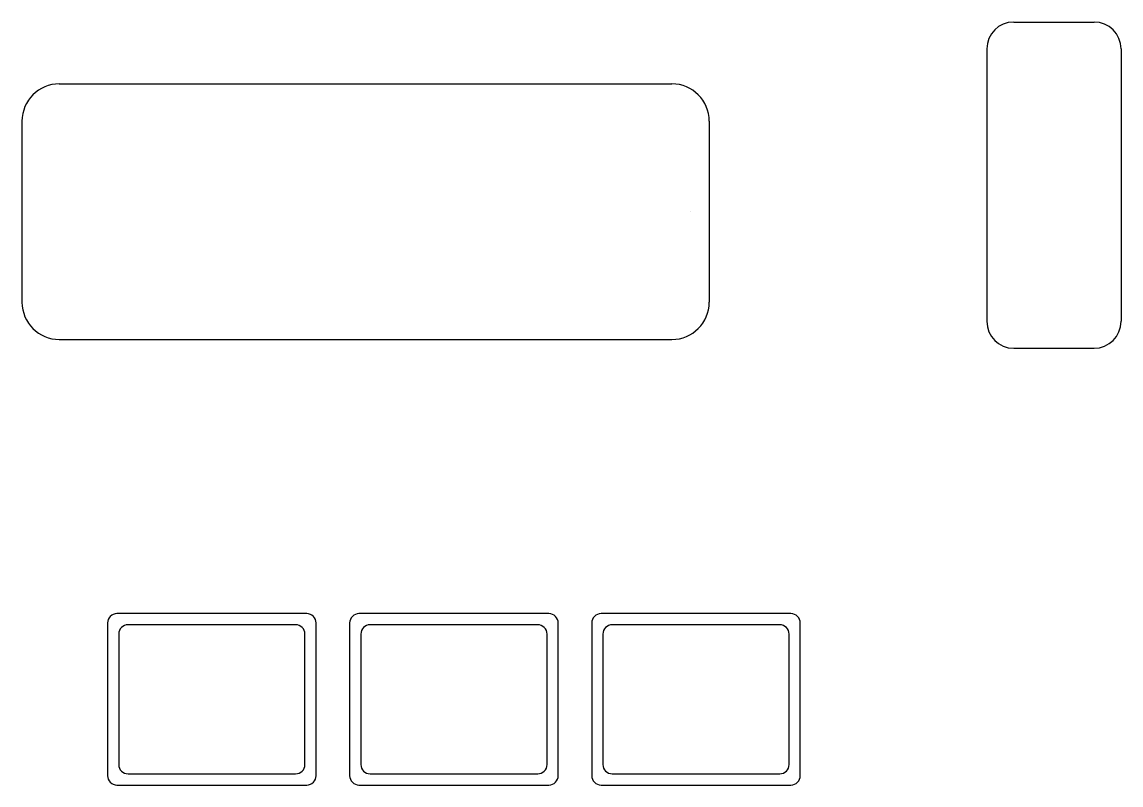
# Model space of a CAD drawing. Header units: millimetres. Extents: x 1491.1 to 1520.6, y 1286.3 to 1306.8.
import ezdxf

# ---------------------------------------------------------------- set-up
doc = ezdxf.new("R2010")
doc.units = ezdxf.units.MM

# ---------------------------------------------------------------- blocks, each defined once
blk = doc.blocks.new('*U6')
for points in [[(-2.55, -2.3), (2.55, -2.3, 0.414214), (2.8, -2.05), (2.8, 2.05, 0.414214), (2.55, 2.3), (-2.55, 2.3, 0.414214), (-2.8, 2.05), (-2.8, -2.05, 0.414214)], [(-2.25, -2), (2.25, -2, 0.414214), (2.5, -1.75), (2.5, 1.75, 0.414214), (2.25, 2), (-2.25, 2, 0.414214), (-2.5, 1.75), (-2.5, -1.75, 0.414214)]]:
    blk.add_lwpolyline(points, format="xyb", close=True)
blk = doc.blocks.new('*U7')
at = {"color": 0, "linetype": 'ByBlock', "lineweight": -2, "transparency": 16777216}
for p in [(0, 0), (6.5, 0), (13, 0)]:
    blk.add_blockref('*U6', p, dxfattribs=at)

msp = doc.modelspace()

# ---------------------------------------------------------------- linework, layer by layer
for p, q in [((1518.799, 1306.815), (1518.799, 1306.815)), ((1516.997, 1306.093), (1516.997, 1298.782)), ((1520.601, 1306.093), (1520.601, 1298.782)), ((1492.091, 1305.154), (1508.543, 1305.154)), ((1491.091, 1304.154), (1491.091, 1299.295)), ((1509.543, 1304.154), (1509.543, 1299.295)), ((1516.997, 1302.437), (1516.997, 1302.437)), ((1509.043, 1301.724), (1509.043, 1301.724)), ((1492.091, 1298.295), (1508.543, 1298.295)), ((1517.719, 1298.059), (1519.879, 1298.059))]:
    msp.add_line(p, q)
msp.add_lwpolyline([(1517.719, 1306.815), (1519.879, 1306.815)])
for centre, radius, start, end in [((1517.719, 1306.093), 0.722, 90, 180), ((1519.879, 1306.093), 0.722, 0, 90), ((1492.091, 1304.154), 1, 90, 180), ((1508.543, 1304.154), 1, 0, 90), ((1492.091, 1299.295), 1, 180, 270), ((1508.543, 1299.295), 1, 270, 0), ((1517.719, 1298.782), 0.722, 180, 270), ((1519.879, 1298.782), 0.722, 270, 360)]:
    msp.add_arc(centre, radius, start, end)

# ---------------------------------------------------------------- block references
msp.add_blockref('*U7', (1496.189, 1288.637))

doc.saveas('drawing.dxf')
